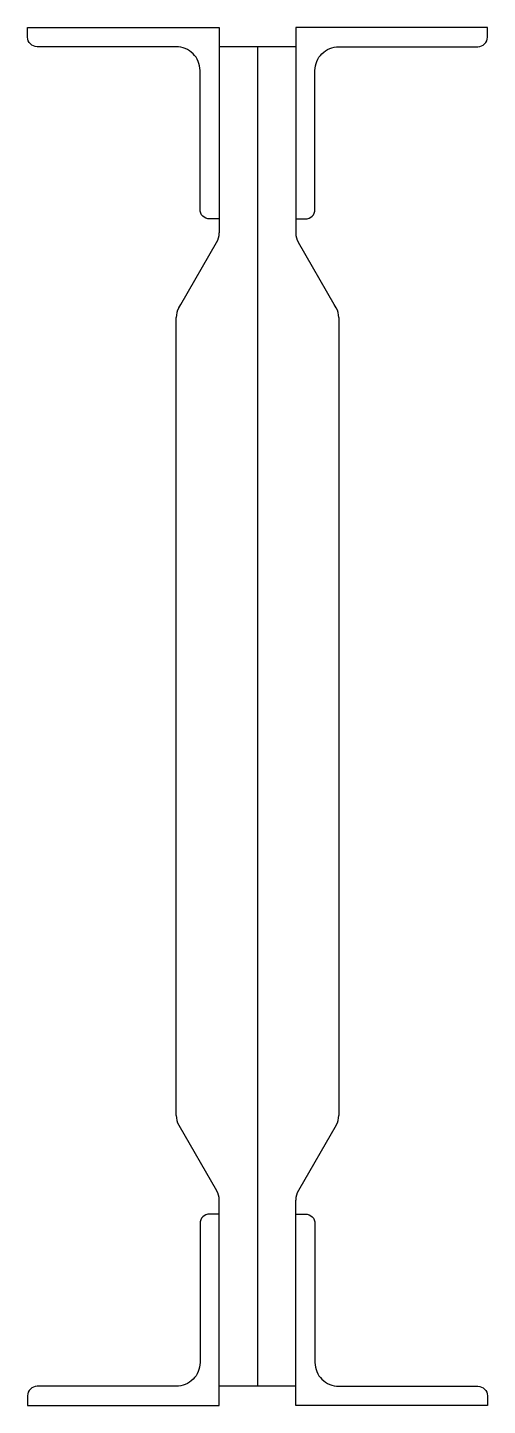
# Model space of a CAD drawing. Extents: x -3 to 3, y -18 to 0.
import ezdxf

# ---------------------------------------------------------------- set-up
doc = ezdxf.new("R2010")
doc.units = 0
doc.header["$MEASUREMENT"] = 0

msp = doc.modelspace()

# ---------------------------------------------------------------- linework, layer by layer
at = {"color": 0}
for p, q in [((0.5, -0.25), (-0.5, -0.25)), ((0, -0.25), (0, -17.75)), ((-0.5, -2.5), (-0.5, -2.683)), ((0.5, -2.5), (0.5, -2.683)), ((-1, -3.616), (-0.533, -2.808)), ((1, -3.616), (0.533, -2.808)), ((-1.027, -3.663), (-1, -3.616)), ((1.027, -3.663), (1, -3.616)), ((-1.061, -14.212), (-1.061, -3.788)), ((1.061, -3.788), (1.061, -14.212)), ((-1.027, -14.337), (-0.533, -15.192)), ((1.027, -14.337), (0.533, -15.192)), ((-0.5, -15.5), (-0.5, -15.317)), ((0.5, -15.5), (0.5, -15.317)), ((0.5, -17.75), (-0.5, -17.75))]:
    msp.add_line(p, q, dxfattribs=at)
for points in [[(-0.5, 0), (-0.5, -2.5), (-0.625, -2.5, -0.414214), (-0.75, -2.375), (-0.75, -0.562, 0.414214), (-1.062, -0.25), (-2.875, -0.25, -0.414214), (-3, -0.125), (-3, 0), (-0.5, 0)], [(0.5, 0), (0.5, -2.5), (0.625, -2.5, 0.414214), (0.75, -2.375), (0.75, -0.562, -0.414214), (1.062, -0.25), (2.875, -0.25, 0.414214), (3, -0.125), (3, 0), (0.5, 0)], [(-0.5, -18), (-0.5, -15.5), (-0.625, -15.5, 0.414214), (-0.75, -15.625), (-0.75, -17.438, -0.414214), (-1.062, -17.75), (-2.875, -17.75, 0.414214), (-3, -17.875), (-3, -18), (-0.5, -18)], [(0.5, -18), (0.5, -15.5), (0.625, -15.5, -0.414214), (0.75, -15.625), (0.75, -17.438, 0.414214), (1.062, -17.75), (2.875, -17.75, -0.414214), (3, -17.875), (3, -18), (0.5, -18)]]:
    msp.add_lwpolyline(points, format="xyb", dxfattribs=at)
for centre, start, end in [((-0.75, -2.683), 330, 0), ((0.75, -2.683), 180, 210), ((-0.811, -3.788), 150, 180), ((0.811, -3.788), 0, 30), ((-0.811, -14.212), 180, 210), ((0.811, -14.212), 330, 0), ((-0.75, -15.317), 0, 30), ((0.75, -15.317), 150, 180)]:
    msp.add_arc(centre, 0.25, start, end, dxfattribs=at)

doc.saveas('drawing.dxf')
